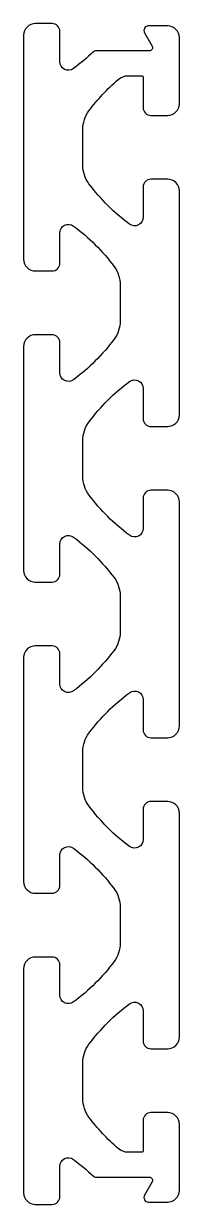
# Model space of a CAD drawing. Header units: millimetres. Extents: x 0 to 20, y -136 to 16.
import ezdxf

# ---------------------------------------------------------------- set-up
doc = ezdxf.new("R2010")
doc.units = ezdxf.units.MM
doc.layers.get('0').update_dxf_attribs({"linetype": 'CONTINUOUS'})

msp = doc.modelspace()

# ---------------------------------------------------------------- linework, layer by layer
msp.add_lwpolyline([(16.04, -135.6), (18.5, -135.6, 0.414214), (20, -134.1), (20, -125.6, 0.414214), (18.5, -124.1), (16.35, -124.1, 0.414214), (15.35, -125.1), (15.35, -129, -0.414214), (15.15, -129.2), (13.44, -129.2, -0.179885), (12.13, -128.71, -0.055184), (8.39, -124.68, -0.160958), (7.6, -122.3), (7.6, -117.7, -0.160958), (8.39, -115.32, -0.074005), (13.6, -110.12, -0.615776), (15.35, -111), (15.35, -114.9, 0.414214), (16.35, -115.9), (18.5, -115.9, 0.414214), (20, -114.4), (20, -85.6, 0.414214), (18.5, -84.1), (16.35, -84.1, 0.414214), (15.35, -85.1), (15.35, -89, -0.615776), (13.6, -89.88, -0.074005), (8.39, -84.68, -0.160958), (7.6, -82.3), (7.6, -77.7, -0.160958), (8.39, -75.32, -0.074005), (13.6, -70.12, -0.615776), (15.35, -71), (15.35, -74.9, 0.414214), (16.35, -75.9), (18.5, -75.9, 0.414214), (20, -74.4), (20, -45.6, 0.414214), (18.5, -44.1), (16.35, -44.1, 0.414214), (15.35, -45.1), (15.35, -49, -0.615776), (13.6, -49.88, -0.074005), (8.39, -44.68, -0.160958), (7.6, -42.3), (7.6, -37.7, -0.160958), (8.39, -35.32, -0.074005), (13.6, -30.12, -0.615776), (15.35, -31), (15.35, -34.9, 0.414214), (16.35, -35.9), (18.5, -35.9, 0.414214), (20, -34.4), (20, -5.6, 0.414214), (18.5, -4.1), (16.35, -4.1, 0.414214), (15.35, -5.1), (15.35, -9, -0.615776), (13.6, -9.88, -0.074005), (8.39, -4.68, -0.160958), (7.6, -2.3), (7.6, 2.3, -0.160958), (8.39, 4.68, -0.055184), (12.13, 8.71, -0.179885), (13.44, 9.2), (15.15, 9.2, -0.414214), (15.35, 9), (15.35, 5.1, 0.414214), (16.35, 4.1), (18.5, 4.1, 0.414214), (20, 5.6), (20, 14.1, 0.414214), (18.5, 15.6), (16.04, 15.6, 0.57735), (15.52, 14.7), (16.5, 13, -0.57735), (16.15, 12.4), (9.24, 12.4, 0.195229), (8.96, 12.29, -0.033577), (6.4, 10.12, -0.615776), (4.65, 11), (4.65, 14.9, 0.414214), (3.65, 15.9), (1.5, 15.9, 0.414214), (0, 14.4), (0, -14.4, 0.414214), (1.5, -15.9), (3.65, -15.9, 0.414214), (4.65, -14.9), (4.65, -11, -0.615776), (6.4, -10.12, -0.074005), (11.61, -15.32, -0.160958), (12.4, -17.7), (12.4, -22.3, -0.160958), (11.61, -24.68, -0.074005), (6.4, -29.88, -0.615776), (4.65, -29), (4.65, -25.1, 0.414214), (3.65, -24.1), (1.5, -24.1, 0.414214), (0, -25.6), (0, -54.4, 0.414214), (1.5, -55.9), (3.65, -55.9, 0.414214), (4.65, -54.9), (4.65, -51, -0.615776), (6.4, -50.12, -0.074005), (11.61, -55.32, -0.160958), (12.4, -57.7), (12.4, -62.3, -0.160958), (11.61, -64.68, -0.074005), (6.4, -69.88, -0.615776), (4.65, -69), (4.65, -65.1, 0.414214), (3.65, -64.1), (1.5, -64.1, 0.414214), (0, -65.6), (0, -94.4, 0.414214), (1.5, -95.9), (3.65, -95.9, 0.414214), (4.65, -94.9), (4.65, -91, -0.615776), (6.4, -90.12, -0.074005), (11.61, -95.32, -0.160958), (12.4, -97.7), (12.4, -102.3, -0.160958), (11.61, -104.68, -0.074005), (6.4, -109.88, -0.615776), (4.65, -109), (4.65, -105.1, 0.414214), (3.65, -104.1), (1.5, -104.1, 0.414214), (0, -105.6), (0, -134.4, 0.414214), (1.5, -135.9), (3.65, -135.9, 0.414214), (4.65, -134.9), (4.65, -131, -0.615776), (6.4, -130.12, -0.033577), (8.96, -132.29, 0.195229), (9.24, -132.4), (16.15, -132.4, -0.57735), (16.5, -133), (15.52, -134.7, 0.57735)], format="xyb", close=True)
msp.add_lwpolyline([(16.04, -135.6), (18.5, -135.6, 0.414214), (20, -134.1), (20, -125.6, 0.414214), (18.5, -124.1), (16.35, -124.1, 0.414214), (15.35, -125.1), (15.35, -129, -0.414214), (15.15, -129.2), (13.44, -129.2, -0.179885), (12.13, -128.71, -0.055184), (8.39, -124.68, -0.160958), (7.6, -122.3), (7.6, -117.7, -0.160958), (8.39, -115.32, -0.074005), (13.6, -110.12, -0.615776), (15.35, -111), (15.35, -114.9, 0.414214), (16.35, -115.9), (18.5, -115.9, 0.414214), (20, -114.4), (20, -85.6, 0.414214), (18.5, -84.1), (16.35, -84.1, 0.414214), (15.35, -85.1), (15.35, -89, -0.615776), (13.6, -89.88, -0.074005), (8.39, -84.68, -0.160958), (7.6, -82.3), (7.6, -77.7, -0.160958), (8.39, -75.32, -0.074005), (13.6, -70.12, -0.615776), (15.35, -71), (15.35, -74.9, 0.414214), (16.35, -75.9), (18.5, -75.9, 0.414214), (20, -74.4), (20, -45.6, 0.414214), (18.5, -44.1), (16.35, -44.1, 0.414214), (15.35, -45.1), (15.35, -49, -0.615776), (13.6, -49.88, -0.074005), (8.39, -44.68, -0.160958), (7.6, -42.3), (7.6, -37.7, -0.160958), (8.39, -35.32, -0.074005), (13.6, -30.12, -0.615776), (15.35, -31), (15.35, -34.9, 0.414214), (16.35, -35.9), (18.5, -35.9, 0.414214), (20, -34.4), (20, -5.6, 0.414214), (18.5, -4.1), (16.35, -4.1, 0.414214), (15.35, -5.1), (15.35, -9, -0.615776), (13.6, -9.88, -0.074005), (8.39, -4.68, -0.160958), (7.6, -2.3), (7.6, 2.3, -0.160958), (8.39, 4.68, -0.055184), (12.13, 8.71, -0.179885), (13.44, 9.2), (15.15, 9.2, -0.414214), (15.35, 9), (15.35, 5.1, 0.414214), (16.35, 4.1), (18.5, 4.1, 0.414214), (20, 5.6), (20, 14.1, 0.414214), (18.5, 15.6), (16.04, 15.6, 0.57735), (15.52, 14.7), (16.5, 13, -0.57735), (16.15, 12.4), (9.24, 12.4, 0.195229), (8.96, 12.29, -0.033577), (6.4, 10.12, -0.615776), (4.65, 11), (4.65, 14.9, 0.414214), (3.65, 15.9), (1.5, 15.9, 0.414214), (0, 14.4), (0, -14.4, 0.414214), (1.5, -15.9), (3.65, -15.9, 0.414214), (4.65, -14.9), (4.65, -11, -0.615776), (6.4, -10.12, -0.074005), (11.61, -15.32, -0.160958), (12.4, -17.7), (12.4, -22.3, -0.160958), (11.61, -24.68, -0.074005), (6.4, -29.88, -0.615776), (4.65, -29), (4.65, -25.1, 0.414214), (3.65, -24.1), (1.5, -24.1, 0.414214), (0, -25.6), (0, -54.4, 0.414214), (1.5, -55.9), (3.65, -55.9, 0.414214), (4.65, -54.9), (4.65, -51, -0.615776), (6.4, -50.12, -0.074005), (11.61, -55.32, -0.160958), (12.4, -57.7), (12.4, -62.3, -0.160958), (11.61, -64.68, -0.074005), (6.4, -69.88, -0.615776), (4.65, -69), (4.65, -65.1, 0.414214), (3.65, -64.1), (1.5, -64.1, 0.414214), (0, -65.6), (0, -94.4, 0.414214), (1.5, -95.9), (3.65, -95.9, 0.414214), (4.65, -94.9), (4.65, -91, -0.615776), (6.4, -90.12, -0.074005), (11.61, -95.32, -0.160958), (12.4, -97.7), (12.4, -102.3, -0.160958), (11.61, -104.68, -0.074005), (6.4, -109.88, -0.615776), (4.65, -109), (4.65, -105.1, 0.414214), (3.65, -104.1), (1.5, -104.1, 0.414214), (0, -105.6), (0, -134.4, 0.414214), (1.5, -135.9), (3.65, -135.9, 0.414214), (4.65, -134.9), (4.65, -131, -0.615776), (6.4, -130.12, -0.033577), (8.96, -132.29, 0.195229), (9.24, -132.4), (16.15, -132.4, -0.57735), (16.5, -133), (15.52, -134.7, 0.57735)], format="xyb", close=True)

doc.saveas('drawing.dxf')
